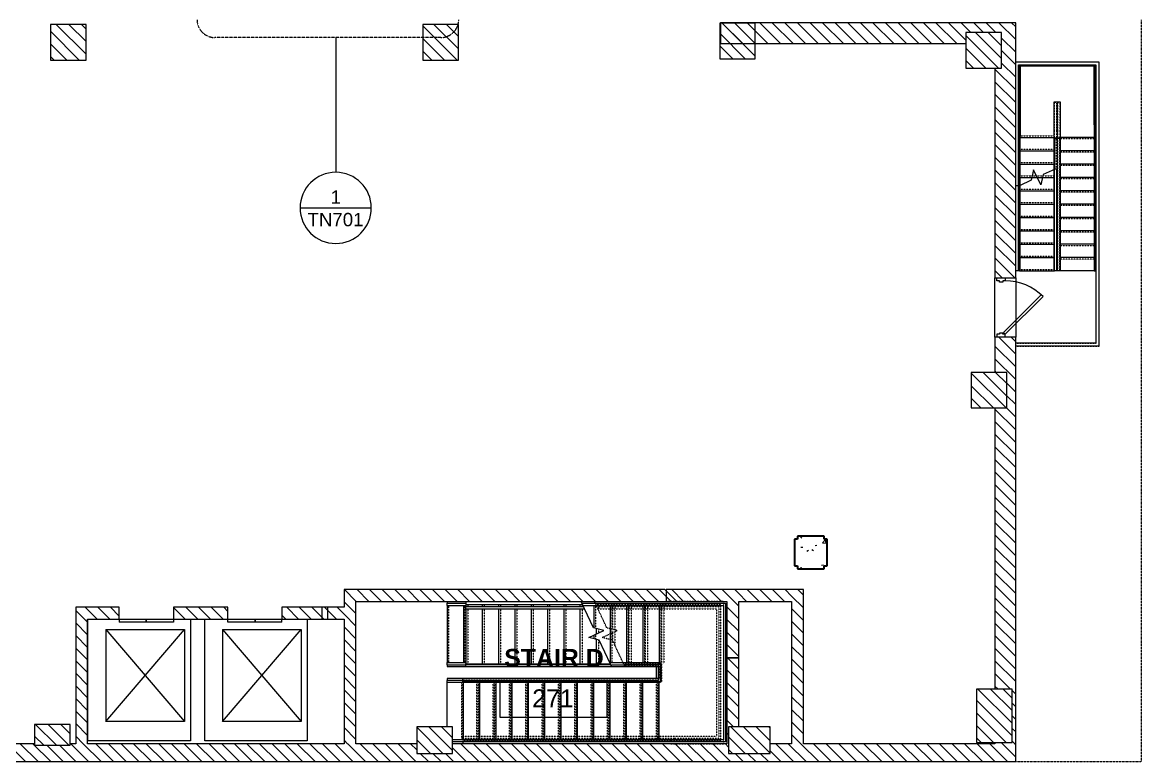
# Model space of a CAD drawing. Header units: inches. Extents: x -897 to 1409, y -1054 to 924.
# Drawn here: x -365 to 389, y -1054 to -556 of the extents above; entities that cross this region are included whole.
import ezdxf

# ---------------------------------------------------------------- set-up
doc = ezdxf.new("R2010")
doc.units = ezdxf.units.IN
doc.header["$MEASUREMENT"] = 0
for name, pattern in [('Dash Dot 3_16_', [0.3125, 0.1875, -0.0625, 0, -0.0625]), ('Double Dash 3_8_', [1, 0.375, -0.125, 0.125, -0.125, 0.125, -0.125]), ('Double Dash 3_8__2_', [1, 0.375, -0.125, 0.125, -0.125, 0.125, -0.125]), ('Overhead 1_16_', [0.101562, 0.0625, -0.039062])]:
    doc.linetypes.add(name, pattern=pattern)
for name, color, linetype, lineweight in [('A-ANNO-SYMB', 150, 'Continuous', 9), ('A-AREA-IDEN', 2, 'Continuous', 9), ('A-DOOR', 31, 'Continuous', 13), ('A-DOOR-FRAM', 31, 'Continuous', 20), ('A-FLOR', 192, 'Continuous', 13), ('A-FLOR-HRAL', 11, 'Continuous', 13), ('A-FLOR-HRAL-MBND', 5, 'Continuous', 13), ('A-GENM', 13, 'Continuous', 9), ('A-WALL', 113, 'Continuous', 13), ('A-WALL-PATT', 111, 'Continuous', 13), ('C-PROP-LINE', 91, 'Double Dash 3_8_', 20), ('Q-SPCQ', 91, 'Continuous', 13), ('S-COLS', 52, 'Continuous', 13), ('S-STRS', 31, 'Continuous', 13), ('S-STRS-MBND', 31, 'Continuous', 13)]:
    doc.layers.add(name, color=color, linetype=linetype, lineweight=lineweight)
doc.styles.add('Arial_2', font='arial.ttf', dxfattribs={"height": 9})
doc.styles.add('Arial_4', font='arial.ttf', dxfattribs={"height": 12})
doc.styles.add('Arial_B', font='arialbd.ttf', dxfattribs={"height": 12})
pattern_1 = [(135, (0, 0), (-4.24264, -4.24264), [])]

# ---------------------------------------------------------------- blocks, each defined once
blk = doc.blocks.new('Floor Plan - Callout Head-55151-7TH FLOOR TELECOM PLAN')
at = {"layer": 'A-ANNO-SYMB'}
blk.add_line((-0.25, 0), (0.25, 0), dxfattribs=at)
for start, end in [(360, 180), (180, 360)]:
    blk.add_arc((0, 0), 0.25, start, end, dxfattribs=at)
blk = doc.blocks.new('Room Tag - Room Tag-84095-7TH FLOOR TELECOM PLAN')
at = {"layer": 'A-AREA-IDEN'}
for p, q in [((-0.375, -0.0625), (-0.375, -0.3125)), ((-0.375, -0.0625), (0.375, -0.0625)), ((0.375, -0.0625), (0.375, -0.3125)), ((-0.375, -0.3125), (0.375, -0.3125))]:
    blk.add_line(p, q, dxfattribs=at)
blk = doc.blocks.new('Concrete-Square-Column - 14 x 24-3368441-7TH FLOOR TELECOM PLAN')
at = {"layer": 'S-COLS', "lineweight": 9}
h = blk.add_hatch(dxfattribs=at)
h.set_pattern_fill('FP_3', color=53, style=0, pattern_type=2)
h.set_pattern_definition([(45, (1036.119, -344.82), (-4.24264, 4.24264), [])])
h.paths.add_polyline_path([(-7, -12), (7, -12), (7, 12), (-7, 12)], flags=0)
at = {"layer": 'S-COLS', "color": 133, "lineweight": 20}
for p, q in [((7, 12), (-7, 12)), ((-7, 12), (-7, -12)), ((7, -12), (7, 12)), ((-7, -12), (7, -12))]:
    blk.add_line(p, q, dxfattribs=at)
blk = doc.blocks.new('Concrete-Square-Column - 18 x 24-3368431-7TH FLOOR TELECOM PLAN')
at = {"layer": 'S-COLS', "lineweight": 9}
h = blk.add_hatch(dxfattribs=at)
h.set_pattern_fill('FP_4', color=53, style=0, pattern_type=2)
h.set_pattern_definition([(45, (1039.619, -87.227), (-4.24264, 4.24264), [])])
h.paths.add_polyline_path([(-9, -12), (9, -12), (9, 12), (-9, 12), (-9, -6.01)], flags=0)
at = {"layer": 'S-COLS', "color": 133, "lineweight": 20}
for p, q in [((9, 12), (-9, 12)), ((-9, 12), (-9, -12)), ((9, -12), (9, 12)), ((-9, -12), (9, -12))]:
    blk.add_line(p, q, dxfattribs=at)
blk = doc.blocks.new('Concrete-Square-Column - 18 x 28-3368442-7TH FLOOR TELECOM PLAN')
at = {"layer": 'S-COLS', "lineweight": 9}
h = blk.add_hatch(dxfattribs=at)
h.set_pattern_fill('FP_5', color=53, style=0, pattern_type=2)
h.set_pattern_definition([(45, (1039.619, 124.898), (-4.24264, 4.24264), [])])
h.paths.add_polyline_path([(-9, -11.98), (-9, -14), (9, -14), (9, 14), (-9, 14), (-9, 7.85)], flags=0)
at = {"layer": 'S-COLS', "color": 133, "lineweight": 20}
for p, q in [((9, 14), (-9, 14)), ((-9, 14), (-9, -14)), ((9, -14), (9, 14)), ((-9, -14), (9, -14))]:
    blk.add_line(p, q, dxfattribs=at)
blk = doc.blocks.new('Concrete-Square-Column - 24 x 24-3368445-7TH FLOOR TELECOM PLAN')
at = {"layer": 'S-COLS', "lineweight": 9}
h = blk.add_hatch(dxfattribs=at)
h.set_pattern_fill('FP_7', color=53, style=0, pattern_type=2)
h.set_pattern_definition([(45, (574.619, 282.898), (-4.24264, 4.24264), [])])
h.paths.add_polyline_path([(-12, -12), (12, -12), (12, 12), (-12, 12)], flags=0)
at = {"layer": 'S-COLS', "color": 133, "lineweight": 20}
for p, q in [((12, 12), (-12, 12)), ((-12, 12), (-12, -12)), ((12, -12), (12, 12)), ((-12, -12), (12, -12))]:
    blk.add_line(p, q, dxfattribs=at)
blk = doc.blocks.new('Concrete-Square-Column - 36 x 24-3368446-7TH FLOOR TELECOM PLAN')
at = {"layer": 'S-COLS', "lineweight": 9}
h = blk.add_hatch(dxfattribs=at)
h.set_pattern_fill('FP_8', color=53, style=0, pattern_type=2)
h.set_pattern_definition([(45, (1023.244, 290.023), (-4.24264, 4.24264), [])])
h.paths.add_polyline_path([(-18, -12), (18, -12), (18, 12), (-18, 12)], flags=0)
at = {"layer": 'S-COLS', "color": 133, "lineweight": 20}
for p, q in [((18, 12), (-18, 12)), ((-18, 12), (-18, -12)), ((18, -12), (18, 12)), ((-18, -12), (18, -12))]:
    blk.add_line(p, q, dxfattribs=at)
blk = doc.blocks.new('Elevator Door-Center - 36_ x 84_-830902-7TH FLOOR TELECOM PLAN')
at = {"layer": 'Q-SPCQ', "lineweight": 9}
for p, q in [((-22.15, -4), (-4.03, -4)), ((-22.15, -4), (-22.15, -6)), ((-4.03, -6), (-22.15, -6)), ((-4.03, -6), (-4.03, -4)), ((-3.78, -4), (14.35, -4)), ((-3.78, -6), (-3.78, -4)), ((14.35, -6), (-3.78, -6)), ((14.35, -4), (14.35, -6))]:
    blk.add_line(p, q, dxfattribs=at)
blk = doc.blocks.new('Elevator Door-Center - 36_ x 84_-830941-7TH FLOOR TELECOM PLAN')
at = {"layer": 'Q-SPCQ', "lineweight": 9}
for p, q in [((-22.15, 6), (-4.03, 6)), ((-22.15, 6), (-22.15, 4)), ((-4.03, 4), (-22.15, 4)), ((-4.03, 4), (-4.03, 6)), ((-3.78, 6), (14.35, 6)), ((-3.78, 4), (-3.78, 6)), ((14.35, 4), (-3.78, 4)), ((14.35, 6), (14.35, 4))]:
    blk.add_line(p, q, dxfattribs=at)
blk = doc.blocks.new('Concrete-Square-Column - 24 x 24-3368432-7TH FLOOR TELECOM PLAN')
at = {"layer": 'S-COLS', "lineweight": 9}
h = blk.add_hatch(dxfattribs=at)
h.set_pattern_fill('FP_9', color=53, style=0, pattern_type=2)
h.set_pattern_definition([(45, (803.744, 286.398), (-4.24264, 4.24264), [])])
h.paths.add_polyline_path([(-12, -12), (12, -12), (12, 12), (-12, 12)], flags=0)
at = {"layer": 'S-COLS', "color": 133, "lineweight": 20}
for p, q in [((12, 12), (-12, 12)), ((-12, 12), (-12, -12)), ((12, -12), (12, 12)), ((-12, -12), (12, -12))]:
    blk.add_line(p, q, dxfattribs=at)
blk = doc.blocks.new('Single-HM Frame - Exterior Egress - 36_-1543818-7TH FLOOR TELECOM PLAN')
at = {"layer": 'A-DOOR', "color": 53, "lineweight": 9}
for p, q in [((-16.76, 1.24), (-18, 0)), ((-18, 0), (7.46, -25.45)), ((8.7, -24.21), (-16.76, 1.24)), ((7.46, -25.45), (8.7, -24.21))]:
    blk.add_line(p, q, dxfattribs=at)
blk.add_arc((-18, 0), 36, 315.01, 0, dxfattribs=at)
at = {"layer": 'A-DOOR-FRAM', "color": 133}
for p, q in [((-18, 5.75), (-20, 5.75)), ((-20, 0), (-18, 0)), ((-18, 4), (-18, 5.75)), ((-17.25, 4), (-18, 4)), ((-18, 1.75), (-17.25, 1.75)), ((-18, 0), (-18, 1.75)), ((-17.25, 1.75), (-17.25, 4)), ((17.25, 4), (18, 4)), ((17.25, 1.75), (17.25, 4)), ((18, 1.75), (17.25, 1.75)), ((18, 5.75), (20, 5.75)), ((18, 4), (18, 5.75)), ((18, 0), (18, 1.75)), ((20, 0), (18, 0))]:
    blk.add_line(p, q, dxfattribs=at)
blk = doc.blocks.new('Railing - Railing-1290112-7TH FLOOR TELECOM PLAN')
at = {"layer": 'A-FLOR-HRAL', "color": 53, "lineweight": 9}
for p, q in [((330.9, -654.77), (330.65, -654.89)), ((330.9, -654.77), (330.65, -654.89)), ((330.9, -654.77), (330.65, -654.89)), ((330.65, -723.37), (330.65, -654.89)), ((332.15, -654.77), (330.9, -654.77)), ((332.15, -654.77), (330.9, -654.77)), ((332.15, -654.77), (330.9, -654.77)), ((332.15, -723.37), (332.15, -654.77)), ((332.15, -723.37), (330.65, -723.37))]:
    blk.add_line(p, q, dxfattribs=at)
at = {"layer": 'A-FLOR-HRAL-MBND', "color": 53, "linetype": 'Overhead 1_16_', "lineweight": 9}
for p, q in [((330.65, -609.62), (334.15, -609.62)), ((330.65, -628.87), (330.65, -609.62)), ((330.65, -609.62), (334.15, -609.62)), ((330.65, -628.87), (330.65, -609.62)), ((332.15, -628.87), (332.15, -610.37)), ((332.15, -628.87), (332.15, -610.37)), ((332.65, -610.37), (332.65, -628.87)), ((332.65, -610.37), (332.65, -628.87)), ((334.15, -609.62), (334.15, -628.87)), ((334.15, -609.62), (334.15, -628.87)), ((330.65, -633.37), (330.65, -628.87)), ((330.65, -633.37), (330.65, -628.87)), ((330.65, -654.89), (330.65, -633.37)), ((330.65, -654.89), (330.65, -633.37)), ((332.15, -633.37), (332.15, -628.87)), ((332.15, -633.37), (332.15, -628.87)), ((332.15, -654.77), (332.15, -633.37)), ((332.15, -654.77), (332.15, -633.37)), ((332.65, -628.87), (332.65, -633.37)), ((332.65, -628.87), (332.65, -633.37)), ((332.65, -633.37), (332.65, -723.37)), ((332.65, -633.37), (332.65, -723.37)), ((334.15, -628.87), (334.15, -633.37)), ((334.15, -628.87), (334.15, -633.37)), ((334.15, -633.37), (334.15, -723.37)), ((334.15, -633.37), (334.15, -723.37)), ((334.15, -723.37), (332.65, -723.37)), ((334.15, -723.37), (332.65, -723.37))]:
    blk.add_line(p, q, dxfattribs=at)
blk = doc.blocks.new('Railing - Railing-1290116-7TH FLOOR TELECOM PLAN')
at = {"layer": 'A-FLOR-HRAL', "color": 53, "lineweight": 9}
for p, q in [((306.4, -665.96), (304.4, -665.96)), ((306.4, -665.96), (304.4, -665.96)), ((304.4, -723.37), (304.4, -665.96)), ((306.4, -723.37), (306.4, -665.96)), ((306.4, -723.37), (304.4, -723.37))]:
    blk.add_line(p, q, dxfattribs=at)
at = {"layer": 'A-FLOR-HRAL-MBND', "color": 53, "linetype": 'Overhead 1_16_', "lineweight": 9}
for p, q in [((304.4, -582.37), (360.4, -582.37)), ((304.4, -633.37), (304.4, -582.37)), ((304.4, -582.37), (360.4, -582.37)), ((304.4, -633.37), (304.4, -582.37)), ((306.4, -584.37), (358.4, -584.37)), ((306.4, -633.37), (306.4, -584.37)), ((306.4, -584.37), (358.4, -584.37)), ((306.4, -633.37), (306.4, -584.37)), ((358.4, -584.37), (358.4, -624.37)), ((358.4, -584.37), (358.4, -624.37)), ((360.4, -582.37), (360.4, -624.37)), ((360.4, -582.37), (360.4, -624.37)), ((358.4, -624.37), (358.4, -633.37)), ((358.4, -624.37), (358.4, -633.37)), ((360.4, -624.37), (360.4, -633.37)), ((360.4, -624.37), (360.4, -633.37)), ((304.4, -665.96), (304.4, -633.37)), ((304.4, -665.96), (304.4, -633.37)), ((306.4, -665.96), (306.4, -633.37)), ((306.4, -665.96), (306.4, -633.37)), ((358.4, -633.37), (358.4, -723.37)), ((358.4, -633.37), (358.4, -723.37)), ((360.4, -633.37), (360.4, -723.37)), ((360.4, -633.37), (360.4, -723.37)), ((358.4, -723.37), (358.4, -772.37)), ((358.4, -723.37), (358.4, -772.37)), ((360.4, -723.37), (360.4, -774.37)), ((360.4, -723.37), (360.4, -774.37)), ((304.4, -774.37), (304.4, -772.37)), ((358.4, -772.37), (304.4, -772.37)), ((304.4, -774.37), (304.4, -772.37)), ((358.4, -772.37), (304.4, -772.37)), ((360.4, -774.37), (304.4, -774.37)), ((360.4, -774.37), (304.4, -774.37))]:
    blk.add_line(p, q, dxfattribs=at)
blk = doc.blocks.new('Railing - Railing-1291461-7TH FLOOR TELECOM PLAN')
at = {"layer": 'A-FLOR-HRAL', "color": 53, "lineweight": 9}
for p, q in [((330.4, -609.37), (334.4, -609.37)), ((330.4, -609.37), (334.4, -609.37)), ((330.4, -628.87), (330.4, -609.37)), ((332.4, -610.37), (332.4, -628.87)), ((332.4, -628.87), (332.4, -610.37)), ((334.4, -609.37), (334.4, -628.87)), ((330.4, -633.37), (330.4, -628.87)), ((330.4, -655.01), (330.4, -633.37)), ((332.4, -628.87), (332.4, -633.37)), ((332.4, -633.37), (332.4, -723.37)), ((334.4, -628.87), (334.4, -633.37)), ((334.4, -633.37), (334.4, -723.37)), ((334.4, -723.37), (332.4, -723.37))]:
    blk.add_line(p, q, dxfattribs=at)
blk = doc.blocks.new('Railing - Railing-1291465-7TH FLOOR TELECOM PLAN')
at = {"layer": 'A-FLOR-HRAL', "color": 53, "lineweight": 9}
for p, q in [((304.4, -582.37), (360.4, -582.37)), ((306.4, -584.37), (358.4, -584.37)), ((306.4, -633.37), (306.4, -584.37)), ((358.4, -584.37), (358.4, -624.37)), ((360.4, -582.37), (360.4, -624.37)), ((358.4, -624.37), (358.4, -633.37)), ((360.4, -624.37), (360.4, -633.37)), ((306.4, -665.96), (306.4, -633.37)), ((358.4, -633.37), (358.4, -723.37)), ((360.4, -633.37), (360.4, -723.37)), ((358.4, -723.37), (358.4, -772.12)), ((360.4, -723.37), (360.4, -774.12)), ((304.4, -774.12), (304.4, -772.12)), ((358.4, -772.12), (304.4, -772.12)), ((360.4, -774.12), (304.4, -774.12))]:
    blk.add_line(p, q, dxfattribs=at)
blk = doc.blocks.new('Railing - Railing-2258307-7TH FLOOR TELECOM PLAN')
at = {"layer": 'A-FLOR-HRAL', "color": 53, "lineweight": 9}
for p, q in [((-66.23, -988.12), (31.1, -988.12)), ((-66.23, -988.37), (-66.23, -988.12)), ((31.22, -988.37), (31.1, -988.12)), ((-66.23, -988.37), (31.22, -988.37)), ((-66.23, -989.87), (-66.23, -988.37)), ((-66.23, -990.12), (-66.23, -989.87)), ((-66.23, -989.87), (31.92, -989.87)), ((-66.23, -990.12), (32.03, -990.12)), ((31.92, -989.87), (31.22, -988.37)), ((31.92, -989.87), (31.22, -988.37)), ((32.03, -990.12), (31.92, -989.87))]:
    blk.add_line(p, q, dxfattribs=at)
at = {"layer": 'A-FLOR-HRAL-MBND', "color": 53, "linetype": 'Overhead 1_16_', "lineweight": 9}
for p, q in [((40.1, -988.12), (65.77, -988.12)), ((65.77, -988.12), (65.77, -1000.12)), ((40.22, -988.37), (65.52, -988.37)), ((40.92, -989.87), (64.02, -989.87)), ((41.03, -990.12), (63.77, -990.12)), ((63.77, -990.12), (63.77, -998.12)), ((64.02, -989.87), (64.02, -998.37)), ((65.52, -988.37), (65.52, -999.87)), ((-68.23, -1000.12), (-68.23, -998.12)), ((63.77, -998.12), (-68.23, -998.12)), ((-68.23, -999.87), (-68.23, -998.37)), ((64.02, -998.37), (-68.23, -998.37)), ((63.77, -999.87), (-68.23, -999.87)), ((63.77, -1000.12), (-68.23, -1000.12)), ((64.77, -999.87), (63.77, -999.87)), ((64.77, -1000.12), (63.77, -1000.12))]:
    blk.add_line(p, q, dxfattribs=at)
blk = doc.blocks.new('Railing - Railing-2258311-7TH FLOOR TELECOM PLAN')
at = {"layer": 'A-FLOR-HRAL', "color": 53, "lineweight": 9}
for p, q in [((-66.23, -949.62), (13.15, -949.62)), ((-66.23, -951.12), (-66.23, -949.62)), ((13.85, -951.12), (13.15, -949.62)), ((-66.23, -951.12), (13.85, -951.12))]:
    blk.add_line(p, q, dxfattribs=at)
at = {"layer": 'A-FLOR-HRAL-MBND', "color": 53, "linetype": 'Overhead 1_16_', "lineweight": 9}
for p, q in [((22.15, -949.62), (65.77, -949.62)), ((65.77, -949.62), (104.27, -949.62)), ((104.27, -949.62), (104.27, -1038.62)), ((22.85, -951.12), (65.77, -951.12)), ((65.77, -951.12), (102.77, -951.12)), ((102.77, -951.12), (102.77, -1037.12)), ((-68.23, -1038.62), (-68.23, -1037.12)), ((63.77, -1037.12), (-68.23, -1037.12)), ((63.77, -1038.62), (-68.23, -1038.62)), ((74.77, -1037.12), (63.77, -1037.12)), ((74.77, -1038.62), (63.77, -1038.62)), ((102.77, -1037.12), (74.77, -1037.12)), ((104.27, -1038.62), (74.77, -1038.62))]:
    blk.add_line(p, q, dxfattribs=at)
blk = doc.blocks.new('Railing - Railing-2259275-7TH FLOOR TELECOM PLAN')
at = {"layer": 'A-FLOR-HRAL', "color": 53, "lineweight": 9}
for p, q in [((-78.84, -987.37), (-66.23, -987.37)), ((-78.84, -988.87), (-78.84, -987.37)), ((30.75, -987.37), (64.91, -987.37)), ((64.91, -987.37), (64.91, -1000.87)), ((-78.84, -988.87), (-66.23, -988.87)), ((31.45, -988.87), (63.41, -988.87)), ((63.41, -988.87), (63.41, -999.37)), ((-78.84, -1000.87), (-78.84, -999.37)), ((63.41, -999.37), (-78.84, -999.37)), ((64.91, -1000.87), (-78.84, -1000.87))]:
    blk.add_line(p, q, dxfattribs=at)
blk = doc.blocks.new('Railing - Railing-2259279-7TH FLOOR TELECOM PLAN')
at = {"layer": 'A-FLOR-HRAL', "color": 53, "lineweight": 9}
for p, q in [((-78.84, -947.37), (-66.23, -947.37)), ((-78.84, -948.87), (-78.84, -947.37)), ((-78.84, -948.87), (-66.23, -948.87)), ((12.1, -947.37), (64.16, -947.37)), ((12.8, -948.87), (64.16, -948.87)), ((64.16, -947.37), (108.91, -947.37)), ((64.16, -948.87), (107.41, -948.87)), ((107.41, -948.87), (107.41, -1039.37)), ((108.91, -947.37), (108.91, -1040.87)), ((64.16, -1039.37), (-75.23, -1039.37)), ((64.16, -1040.87), (-75.23, -1040.87)), ((75.16, -1039.37), (64.16, -1039.37)), ((75.16, -1040.87), (64.16, -1040.87)), ((107.41, -1039.37), (75.16, -1039.37)), ((108.91, -1040.87), (75.16, -1040.87))]:
    blk.add_line(p, q, dxfattribs=at)
blk = doc.blocks.new('Generic Model 2d Elevator - Generic Model 2d Elevator-1820403-7TH FLOOR TELECOM PLAN')
at = {"layer": 'A-GENM', "color": 53}
for p, q in [((-38.5, -44), (-38.5, 37.92)), ((-22.94, 38), (13.56, 38)), ((30.5, 37.92), (30.5, -44)), ((-26.5, 31), (26.5, -31)), ((-26.5, -31), (26.5, 31)), ((-26.5, 31), (-26.5, -31)), ((-26.5, 31), (26.5, 31)), ((26.5, 31), (26.5, -31)), ((26.5, -31), (-26.5, -31)), ((30.5, -44), (-38.5, -44))]:
    blk.add_line(p, q, dxfattribs=at)
blk = doc.blocks.new('Generic Model 2d Elevator - Generic Model 2d Elevator-V1-7TH FLOOR TELECOM PLAN')
at = {"layer": 'A-GENM', "color": 53}
for p, q in [((-38.5, -44), (-38.5, 37.96)), ((-17.38, 38), (19.12, 38)), ((30.5, 37.96), (30.5, -44)), ((-26.5, 31), (26.5, -31)), ((-26.5, -31), (26.5, 31)), ((-26.5, 31), (-26.5, -31)), ((-26.5, 31), (26.5, 31)), ((26.5, 31), (26.5, -31)), ((26.5, -31), (-26.5, -31)), ((30.5, -44), (-38.5, -44))]:
    blk.add_line(p, q, dxfattribs=at)
blk = doc.blocks.new('Column - 6th - 22 x 22-3237574-7TH FLOOR TELECOM PLAN')
at = {"layer": 'S-COLS', "lineweight": 9}
h = blk.add_hatch(dxfattribs=at)
h.set_pattern_fill('FP_18', color=256, style=0, pattern_type=2)
h.set_pattern_definition([(50, (-161.398, 913.12), (27.5427, -2.4099), [2.88, -31.68]), (355, (-161.398, 913.12), (-5.32784, 28.8843), [2.304, -25.344]), (100.451, (-159.103, 912.918), (22.2153, 26.4739), [2.448, -26.924]), (46.184, (-161.398, 920.8), (40.9819, -6.3564), [4.32, -47.52]), (96.636, (-157.983, 920.27), (35.8907, 37.4062), [3.671, -40.386]), (351.184, (-161.4, 920.8), (35.891, 37.4062), [3.456, -38.016]), (21, (-157.558, 918.88), (22.92104, -15.46073), [2.88, -31.68]), (326, (-157.558, 918.88), (9.3435, 27.8457), [2.304, -25.344]), (71.451, (-155.648, 917.59), (32.2648, 12.3844), [2.448, -26.924]), (37.5, (-161.398, 913.119), (0.46686, 12.78271), [1.267, -23.77, 1.267, -24.461, -25.44]), (37.5, (-161.398, 913.119), (0.46686, 12.78271), [-50.765, 1.267, -24.173]), (7.5, (-161.398, 913.119), (10.10159, 15.1451), [1.267, -13.402, 1.267, -23.194, -9.696]), (7.5, (-161.398, 913.119), (10.10159, 15.1451), [-39.13, 1.267, -8.429]), (327.5, (-169.961, 913.119), (20.49916, -0.86578), [1.267, -8.333, 1.267, -28.685, -39.744]), (327.5, (-169.961, 913.119), (20.49916, -0.86578), [-39.552, 1.267, -38.477]), (317.5, (-173.801, 913.119), (22.39478, 3.8443), [1.267, -11.213, 1.267, -18.624, -28.224]), (317.5, (-173.801, 913.119), (22.39478, 3.8443), [-32.371, 1.267, -26.957])])
h.paths.add_polyline_path([(14, -11), (14, -9), (16, -9), (16, 9), (14, 9), (14, 11), (-4, 11), (-4, 9), (-6, 9), (-6, -9), (-4, -9), (-4, -11)], flags=0)
at = {"layer": 'S-COLS', "color": 43, "lineweight": 30}
for p, q in [((-4, 9), (-6, 9)), ((-6, 9), (-6, -9)), ((14, 11), (-4, 11)), ((-4, 11), (-4, 9)), ((14, 9), (14, 11)), ((16, 9), (14, 9)), ((16, -9), (16, 9)), ((-6, -9), (-4, -9)), ((-4, -9), (-4, -11)), ((-4, -11), (14, -11)), ((14, -11), (14, -9)), ((14, -9), (16, -9))]:
    blk.add_line(p, q, dxfattribs=at)
blk = doc.blocks.new('Family - ___-851313-7TH FLOOR TELECOM PLAN')
at = {"layer": 'C-PROP-LINE', "color": 133, "linetype": 'Double Dash 3_8__2_'}
for p, q in [((389.27, -1054.12), (389.27, -554.08)), ((-889.89, -1054.12), (389.27, -1054.12))]:
    blk.add_line(p, q, dxfattribs=at)

msp = doc.modelspace()

# ---------------------------------------------------------------- hatches: boundary and pattern name
at = {"layer": 'A-WALL-PATT', "lineweight": 9}
h = msp.add_hatch(dxfattribs=at)
h.set_pattern_fill('FP_1', color=53, style=0, pattern_type=2)
h.set_pattern_definition(pattern_1)
h.paths.add_polyline_path([(270.9, -570.12), (270.9, -562.62), (290.4, -562.62), (290.4, -556.12), (105.38, -556.12), (105.38, -570.12), (255.84, -570.12)], flags=0)
h = msp.add_hatch(dxfattribs=at)
h.set_pattern_fill('FP_1', color=53, style=0, pattern_type=2)
h.set_pattern_definition(pattern_1)
h.paths.add_polyline_path([(302.02, -1042.12), (304.4, -1042.12), (304.4, -768.12), (290.4, -768.12), (290.4, -791.74), (298.4, -791.74), (298.4, -815.74), (290.4, -815.74), (290.4, -1005.24), (302.02, -1005.24), (302.02, -1041.24), (290.4, -1041.24), (290.4, -1042.12)], flags=0)
h.paths.add_polyline_path([(304.4, -728.12), (304.4, -556.12), (290.4, -556.12), (290.4, -562.62), (294.9, -562.62), (294.9, -586.62), (290.4, -586.62), (290.4, -728.12)], flags=0)
h = msp.add_hatch(dxfattribs=at)
h.set_pattern_fill('FP_1', color=53, style=0, pattern_type=2)
h.set_pattern_definition(pattern_1)
h.paths.add_polyline_path([(-140.7, -1042.12), (-140.23, -1042.12), (-140.23, -938.12), (-148.23, -938.12), (-148.23, -1042.12)], flags=0)
h = msp.add_hatch(dxfattribs=at)
h.set_pattern_fill('FP_1', color=53, style=0, pattern_type=2)
h.set_pattern_definition(pattern_1)
h.paths.add_polyline_path([(-81.22, -946.12), (-62.35, -946.12), (-62.35, -938.12), (-140.23, -938.12), (-140.23, -946.12), (-101.04, -946.12)], flags=0)
h = msp.add_hatch(dxfattribs=at)
h.set_pattern_fill('FP_1', color=53, style=0, pattern_type=2)
h.set_pattern_definition(pattern_1)
h.paths.add_polyline_path([(57.57, -946.12), (76, -946.12), (68, -938.12), (-62.35, -938.12), (-62.35, -946.12), (47.66, -946.12)], flags=0)
h = msp.add_hatch(dxfattribs=at)
h.set_pattern_fill('FP_1', color=53, style=0, pattern_type=2)
h.set_pattern_definition(pattern_1)
h.paths.add_polyline_path([(97.22, -946.12), (117.77, -946.12), (117.77, -938.12), (68.77, -938.12), (68.77, -946.12), (87.31, -946.12)], flags=0)
h = msp.add_hatch(dxfattribs=at)
h.set_pattern_fill('FP_1', color=53, style=0, pattern_type=2)
h.set_pattern_definition(pattern_1)
h.paths.add_polyline_path([(117.77, -946.12), (153.4, -946.12), (153.4, -938.12), (117.77, -938.12)], flags=0)
h = msp.add_hatch(dxfattribs=at)
h.set_pattern_fill('FP_1', color=53, style=0, pattern_type=2)
h.set_pattern_definition(pattern_1)
h.paths.add_polyline_path([(153.4, -976.12), (161.4, -976.12), (161.4, -938.12), (153.4, -938.12), (153.4, -948.51)], flags=0)
h = msp.add_hatch(dxfattribs=at)
h.set_pattern_fill('FP_1', color=53, style=0, pattern_type=2)
h.set_pattern_definition(pattern_1)
h.paths.add_polyline_path([(-159.23, -958.12), (-159.23, -950.12), (-190.1, -950.12), (-190.1, -958.12), (-163.23, -958.12)], flags=0)
h.paths.add_polyline_path([(-226.6, -958.12), (-226.6, -950.12), (-263.23, -950.12), (-263.23, -958.12)], flags=0)
h.paths.add_polyline_path([(-321.1, -958.12), (-299.73, -958.12), (-299.73, -950.12), (-329.1, -950.12), (-329.1, -958.12)], flags=0)
h = msp.add_hatch(dxfattribs=at)
h.set_pattern_fill('FP_1', color=53, style=0, pattern_type=2)
h.set_pattern_definition(pattern_1)
h.paths.add_polyline_path([(-148.23, -958.12), (-148.23, -950.12), (-163.23, -950.12), (-163.23, -958.12), (-159.23, -958.12)], flags=0)
h = msp.add_hatch(dxfattribs=at)
h.set_pattern_fill('FP_1', color=53, style=0, pattern_type=2)
h.set_pattern_definition(pattern_1)
h.paths.add_polyline_path([(117.77, -984.14), (117.77, -946.12), (109.77, -946.12), (109.77, -984.14), (117.05, -984.14)], flags=0)
h = msp.add_hatch(dxfattribs=at)
h.set_pattern_fill('FP_1', color=53, style=0, pattern_type=2)
h.set_pattern_definition(pattern_1)
h.paths.add_polyline_path([(-321.1, -1042.12), (-321.1, -958.12), (-329.1, -958.12), (-329.1, -1042.12)], flags=0)
h = msp.add_hatch(dxfattribs=at)
h.set_pattern_fill('FP_1', color=53, style=0, pattern_type=2)
h.set_pattern_definition(pattern_1)
h.paths.add_polyline_path([(161.4, -1042.12), (161.4, -976.12), (153.4, -976.12), (153.4, -1042.12)], flags=0)
h = msp.add_hatch(dxfattribs=at)
h.set_pattern_fill('FP_1', color=53, style=0, pattern_type=2)
h.set_pattern_definition(pattern_1)
h.paths.add_polyline_path([(110.9, -1042.12), (110.9, -1030.62), (117.77, -1030.62), (117.77, -984.14), (109.77, -984.14), (109.77, -1042.12)], flags=0)
h = msp.add_hatch(dxfattribs=at)
h.set_pattern_fill('FP_1', color=53, style=0, pattern_type=2)
h.set_pattern_definition(pattern_1)
h.paths.add_polyline_path([(304.4, -1054.12), (304.4, -1042.12), (138.9, -1042.12), (138.9, -1048.62), (110.9, -1048.62), (110.9, -1042.12), (-75.23, -1042.12), (-75.23, -1048.62), (-99.23, -1048.62), (-99.23, -1042.12), (-332.82, -1042.13), (-332.82, -1043.12), (-356.82, -1043.12), (-356.82, -1042.12), (-575.1, -1042.12), (-575.1, -1043.12), (-581.48, -1043.12), (-581.48, -1051.12), (-599.48, -1051.12), (-599.48, -1042.12), (-789.98, -1042.12), (-789.98, -1048.62), (-817.98, -1048.62), (-817.98, -1042.12), (-892.39, -1042.12), (-892.39, -1054.12), (255.84, -1054.12)], flags=0)
at = {"layer": 'S-COLS', "lineweight": 9}
h = msp.add_hatch(dxfattribs=at)
h.set_pattern_fill('FP_1', color=53, style=0, pattern_type=2)
h.set_pattern_definition(pattern_1)
h.paths.add_polyline_path([(-322.1, -581.24), (-322.1, -557.24), (-346.1, -557.24), (-346.1, -581.24)], flags=0)
h = msp.add_hatch(dxfattribs=at)
h.set_pattern_fill('FP_1', color=53, style=0, pattern_type=2)
h.set_pattern_definition(pattern_1)
h.paths.add_polyline_path([(-71.1, -581.24), (-71.1, -557.24), (-95.1, -557.24), (-95.1, -581.24)], flags=0)
h = msp.add_hatch(dxfattribs=at)
h.set_pattern_fill('FP_1', color=53, style=0, pattern_type=2)
h.set_pattern_definition(pattern_1)
h.paths.add_polyline_path([(128.9, -580.39), (128.9, -556.39), (104.9, -556.39), (104.9, -580.39)], flags=0)

# ---------------------------------------------------------------- linework, layer by layer
at = {"layer": 'A-ANNO-SYMB', "linetype": 'Dash Dot 3_16_'}
msp.add_line((-82.98, -566.08), (-235.3, -566.08), dxfattribs=at)
at = {"layer": 'A-ANNO-SYMB'}
msp.add_line((-153.88, -566.08), (-153.88, -656.91), dxfattribs=at)
at = {"layer": 'A-ANNO-SYMB', "linetype": 'Dash Dot 3_16_'}
for centre, start, end in [((-235.3, -554.08), 180, 270), ((-82.98, -554.08), 270, 0)]:
    msp.add_arc(centre, 12, start, end, dxfattribs=at)
at = {"layer": 'A-FLOR', "color": 53, "lineweight": 9}
for p, q in [((306.9, -723.37), (306.4, -723.37)), ((332.4, -723.37), (332.15, -723.37)), ((357.4, -723.37), (334.4, -723.37)), ((358.4, -723.37), (357.9, -723.37)), ((304.4, -728.12), (304.4, -768.12))]:
    msp.add_line(p, q, dxfattribs=at)
at = {"layer": 'A-WALL', "color": 133, "lineweight": 20}
for p, q in [((290.4, -556.12), (105.38, -556.12)), ((105.38, -556.12), (105.38, -570.12)), ((304.4, -556.12), (290.4, -556.12)), ((304.4, -665.96), (304.4, -556.12)), ((105.38, -570.12), (270.9, -570.12)), ((290.4, -586.62), (290.4, -728.12)), ((304.4, -728.12), (304.4, -723.37)), ((290.4, -728.12), (304.4, -728.12)), ((290.4, -768.12), (290.4, -791.74)), ((304.4, -768.12), (290.4, -768.12)), ((304.4, -772.12), (304.4, -768.12)), ((304.4, -1042.12), (304.4, -774.12)), ((290.4, -815.74), (290.4, -1005.24)), ((-148.23, -938.12), (-148.23, -950.12)), ((-140.23, -938.12), (-148.23, -938.12)), ((-62.35, -938.12), (-140.23, -938.12)), ((68, -938.12), (-62.35, -938.12)), ((76, -946.12), (68, -938.12)), ((117.77, -938.12), (68.77, -938.12)), ((68.77, -938.12), (68.77, -946.12)), ((153.4, -938.12), (117.77, -938.12)), ((161.4, -938.12), (153.4, -938.12)), ((161.4, -976.12), (161.4, -938.12)), ((-299.73, -950.12), (-329.1, -950.12)), ((-329.1, -950.12), (-329.1, -958.12)), ((-299.73, -958.12), (-299.73, -950.12)), ((-226.6, -950.12), (-263.23, -950.12)), ((-263.23, -950.12), (-263.23, -958.12)), ((-226.6, -958.12), (-226.6, -950.12)), ((-163.23, -950.12), (-190.1, -950.12)), ((-190.1, -950.12), (-190.1, -958.12)), ((-163.23, -950.12), (-163.23, -958.12)), ((-159.23, -958.12), (-159.23, -950.12)), ((-148.23, -950.12), (-159.23, -950.12)), ((-140.23, -1042.12), (-140.23, -946.12)), ((-140.23, -946.12), (-62.35, -946.12)), ((-62.35, -946.12), (76, -946.12)), ((68.77, -946.12), (109.77, -946.12)), ((109.77, -946.12), (109.77, -984.14)), ((117.77, -984.14), (117.77, -946.12)), ((117.77, -946.12), (153.4, -946.12)), ((153.4, -946.12), (153.4, -976.12)), ((-329.1, -958.12), (-329.1, -1042.12)), ((-321.1, -1042.12), (-321.1, -958.12)), ((-321.1, -958.12), (-299.73, -958.12)), ((-263.23, -958.12), (-226.6, -958.12)), ((-190.1, -958.12), (-163.23, -958.12)), ((-159.23, -958.12), (-148.23, -958.12)), ((-148.23, -958.12), (-148.23, -1042.12)), ((153.4, -976.12), (153.4, -1042.12)), ((161.4, -1042.12), (161.4, -976.12)), ((109.77, -984.14), (117.77, -984.14)), ((109.77, -984.14), (109.77, -1042.12)), ((117.77, -984.14), (109.77, -984.14)), ((117.77, -1030.62), (117.77, -984.14)), ((-356.82, -1042.12), (-575.1, -1042.12)), ((-329.1, -1042.12), (-332.82, -1042.12)), ((-148.23, -1042.12), (-321.1, -1042.12)), ((-99.23, -1042.12), (-140.23, -1042.12)), ((109.77, -1042.12), (-75.23, -1042.12)), ((153.4, -1042.12), (138.9, -1042.12)), ((290.4, -1042.12), (161.4, -1042.12)), ((290.4, -1041.24), (290.4, -1042.12)), ((304.4, -1054.12), (304.4, -1042.12)), ((-892.39, -1054.12), (304.4, -1054.12))]:
    msp.add_line(p, q, dxfattribs=at)
at = {"layer": 'A-WALL', "color": 53, "lineweight": 9}
for p, q in [((290.4, -768.12), (290.4, -728.12)), ((304.4, -728.12), (304.4, -768.12)), ((-159.23, -950.12), (-163.23, -950.12)), ((-163.23, -958.12), (-159.23, -958.12))]:
    msp.add_line(p, q, dxfattribs=at)
at = {"layer": 'A-WALL', "color": 253}
for p, q in [((-159.23, -950.12), (-163.23, -950.12)), ((-163.23, -958.12), (-159.23, -958.12))]:
    msp.add_line(p, q, dxfattribs=at)
at = {"layer": 'S-COLS', "color": 133, "lineweight": 20}
for p, q in [((-322.1, -557.24), (-346.1, -557.24)), ((-346.1, -557.24), (-346.1, -581.24)), ((-322.1, -581.24), (-322.1, -557.24)), ((-71.1, -557.24), (-95.1, -557.24)), ((-95.1, -557.24), (-95.1, -581.24)), ((-71.1, -581.24), (-71.1, -557.24)), ((128.9, -556.39), (104.9, -556.39)), ((104.9, -556.39), (104.9, -580.39)), ((128.9, -580.39), (128.9, -556.39)), ((104.9, -580.39), (128.9, -580.39)), ((-346.1, -581.24), (-322.1, -581.24)), ((-95.1, -581.24), (-71.1, -581.24))]:
    msp.add_line(p, q, dxfattribs=at)
at = {"layer": 'S-STRS', "color": 53, "lineweight": 9}
for p, q in [((306.9, -584.87), (306.9, -632.72)), ((357.9, -584.87), (306.9, -584.87)), ((307.4, -585.37), (307.4, -632.72)), ((357.4, -585.37), (307.4, -585.37)), ((357.4, -625.02), (357.4, -585.37)), ((357.9, -625.02), (357.9, -584.87)), ((357.4, -625.02), (357.4, -633.37)), ((357.9, -625.02), (357.9, -723.37)), ((306.9, -665.96), (306.9, -632.72)), ((307.4, -633.37), (307.4, -632.72)), ((307.4, -642.37), (307.4, -633.37)), ((307.4, -633.37), (330.4, -633.37)), ((357.4, -633.37), (334.4, -633.37)), ((357.4, -633.37), (357.4, -642.37)), ((307.4, -651.37), (307.4, -642.37)), ((307.4, -642.37), (330.4, -642.37)), ((357.4, -642.37), (334.4, -642.37)), ((357.4, -642.37), (357.4, -651.37)), ((307.4, -660.37), (307.4, -651.37)), ((307.4, -651.37), (330.4, -651.37)), ((330.4, -660.37), (330.4, -655.01)), ((330.9, -654.87), (330.9, -654.77)), ((357.4, -651.37), (334.4, -651.37)), ((357.4, -651.37), (357.4, -660.37)), ((307.4, -665.73), (307.4, -660.37)), ((307.4, -660.37), (315.28, -660.37)), ((315.28, -660.37), (318.9, -660.37)), ((318.9, -660.37), (322.51, -660.37)), ((322.51, -660.37), (330.4, -660.37)), ((330.4, -669.37), (330.4, -660.37)), ((357.4, -660.37), (334.4, -660.37)), ((357.4, -660.37), (357.4, -669.37)), ((306.9, -723.37), (306.9, -665.96)), ((307.4, -669.37), (307.4, -665.73)), ((307.4, -678.37), (307.4, -669.37)), ((307.4, -669.37), (330.4, -669.37)), ((330.4, -678.37), (330.4, -669.37)), ((357.4, -669.37), (334.4, -669.37)), ((357.4, -669.37), (357.4, -678.37)), ((307.4, -687.37), (307.4, -678.37)), ((307.4, -678.37), (330.4, -678.37)), ((330.4, -687.37), (330.4, -678.37)), ((357.4, -678.37), (334.4, -678.37)), ((357.4, -678.37), (357.4, -687.37)), ((307.4, -696.37), (307.4, -687.37)), ((307.4, -687.37), (330.4, -687.37)), ((330.4, -696.37), (330.4, -687.37)), ((357.4, -687.37), (334.4, -687.37)), ((357.4, -687.37), (357.4, -696.37)), ((307.4, -705.37), (307.4, -696.37)), ((307.4, -696.37), (330.4, -696.37)), ((330.4, -705.37), (330.4, -696.37)), ((357.4, -696.37), (334.4, -696.37)), ((357.4, -696.37), (357.4, -705.37)), ((307.4, -714.37), (307.4, -705.37)), ((307.4, -705.37), (330.4, -705.37)), ((330.4, -714.37), (330.4, -705.37)), ((357.4, -705.37), (334.4, -705.37)), ((357.4, -705.37), (357.4, -714.37)), ((307.4, -723.37), (307.4, -714.37)), ((307.4, -714.37), (330.4, -714.37)), ((330.4, -723.37), (330.4, -714.37)), ((357.4, -714.37), (334.4, -714.37)), ((357.4, -714.37), (357.4, -723.37)), ((306.9, -723.37), (307.4, -723.37)), ((307.4, -723.37), (330.4, -723.37)), ((330.4, -723.37), (330.65, -723.37)), ((357.4, -723.37), (334.4, -723.37)), ((357.4, -723.37), (357.9, -723.37)), ((-78.84, -946.12), (-78.84, -947.37)), ((-78.84, -948.87), (-78.84, -987.37)), ((-67.84, -948.87), (-67.84, -987.37)), ((-66.23, -946.12), (-66.23, -948.12)), ((-66.23, -948.12), (-55.23, -948.12)), ((-66.23, -948.12), (-66.23, -949.62)), ((-55.23, -948.12), (-44.23, -948.12)), ((-55.23, -948.12), (-55.23, -949.62)), ((-44.23, -948.12), (-33.23, -948.12)), ((-44.23, -948.12), (-44.23, -949.62)), ((-33.23, -948.12), (-22.23, -948.12)), ((-33.23, -948.12), (-33.23, -949.62)), ((-22.23, -948.12), (-11.23, -948.12)), ((-22.23, -948.12), (-22.23, -949.62)), ((-11.23, -948.12), (-0.23, -948.12)), ((-11.23, -948.12), (-11.23, -949.62)), ((-0.23, -948.12), (10.77, -948.12)), ((-0.23, -948.12), (-0.23, -949.62)), ((10.77, -948.12), (12.45, -948.12)), ((10.77, -948.12), (10.77, -949.62)), ((20.16, -948.87), (20.16, -964.11)), ((31.16, -948.87), (31.16, -987.37)), ((42.16, -948.87), (42.16, -987.37)), ((53.16, -948.87), (53.16, -987.37)), ((64.16, -948.87), (64.16, -987.37)), ((-66.23, -951.12), (-66.23, -988.12)), ((-55.23, -951.12), (-55.23, -988.12)), ((-44.23, -951.12), (-44.23, -988.12)), ((-33.23, -951.12), (-33.23, -988.12)), ((-22.23, -951.12), (-22.23, -988.12)), ((-11.23, -951.12), (-11.23, -988.12)), ((-0.23, -951.12), (-0.23, -988.12)), ((10.77, -951.12), (10.77, -988.12)), ((21.77, -964.5), (21.77, -968.12)), ((20.16, -968.87), (20.16, -971.34)), ((21.77, -971.74), (21.77, -988.12)), ((-66.23, -988.12), (-56.51, -988.12)), ((-55.23, -988.12), (-45.51, -988.12)), ((-44.23, -988.12), (-34.51, -988.12)), ((-33.23, -988.12), (-23.51, -988.12)), ((-22.23, -988.12), (-12.51, -988.12)), ((-11.23, -988.12), (-1.51, -988.12)), ((-0.23, -988.12), (9.49, -988.12)), ((10.77, -988.12), (20.49, -988.12)), ((21.77, -988.12), (29.81, -988.12)), ((-78.84, -988.87), (-78.84, -990.12)), ((-78.84, -990.12), (-66.23, -990.12)), ((32.03, -990.12), (62.16, -990.12)), ((62.16, -990.12), (62.16, -998.12)), ((-78.84, -998.12), (-78.84, -999.37)), ((62.16, -998.12), (-78.84, -998.12)), ((-78.84, -1030.62), (-78.84, -1000.87)), ((-67.84, -1039.37), (-67.84, -1000.87)), ((-56.84, -1039.37), (-56.84, -1000.87)), ((-45.84, -1039.37), (-45.84, -1000.87)), ((-34.84, -1039.37), (-34.84, -1000.87)), ((-23.84, -1039.37), (-23.84, -1000.87)), ((-12.84, -1039.37), (-12.84, -1000.87)), ((-1.84, -1039.37), (-1.84, -1000.87)), ((9.16, -1039.37), (9.16, -1000.87)), ((20.16, -1039.37), (20.16, -1000.87)), ((31.16, -1039.37), (31.16, -1000.87)), ((42.16, -1039.37), (42.16, -1000.87)), ((53.16, -1039.37), (53.16, -1000.87)), ((64.16, -1039.37), (64.16, -1000.87))]:
    msp.add_line(p, q, dxfattribs=at)
at = {"layer": 'S-STRS', "color": 53, "linetype": 'Overhead 1_16_', "lineweight": 9}
for p, q in [((307.4, -632.37), (330.4, -632.37)), ((357.4, -634.37), (334.4, -634.37)), ((307.4, -641.37), (330.4, -641.37)), ((357.4, -643.37), (334.4, -643.37)), ((307.4, -650.37), (330.4, -650.37)), ((357.4, -652.37), (334.4, -652.37)), ((307.4, -659.37), (315.52, -659.37)), ((315.52, -659.37), (318.43, -659.37)), ((318.43, -659.37), (322.76, -659.37)), ((322.76, -659.37), (330.4, -659.37)), ((357.4, -661.37), (334.4, -661.37)), ((307.4, -668.37), (330.4, -668.37)), ((357.4, -670.37), (334.4, -670.37)), ((307.4, -677.37), (330.4, -677.37)), ((307.4, -686.37), (330.4, -686.37)), ((357.4, -679.37), (334.4, -679.37)), ((357.4, -688.37), (334.4, -688.37)), ((307.4, -695.37), (330.4, -695.37)), ((357.4, -697.37), (334.4, -697.37)), ((307.4, -704.37), (330.4, -704.37)), ((357.4, -706.37), (334.4, -706.37)), ((307.4, -713.37), (330.4, -713.37)), ((357.4, -715.37), (334.4, -715.37)), ((307.4, -722.37), (330.4, -722.37)), ((-77.84, -948.87), (-77.84, -987.37)), ((-66.84, -948.87), (-66.84, -987.37)), ((-64.73, -948.12), (-64.73, -949.62)), ((-53.73, -948.12), (-53.73, -949.62)), ((-42.73, -948.12), (-42.73, -949.62)), ((-31.73, -948.12), (-31.73, -949.62)), ((-20.73, -948.12), (-20.73, -949.62)), ((-9.73, -948.12), (-9.73, -949.62)), ((1.27, -948.12), (1.27, -949.62)), ((12.27, -948.12), (12.27, -949.62)), ((21.16, -948.87), (21.16, -964.35)), ((32.16, -948.87), (32.16, -987.37)), ((43.16, -948.87), (43.16, -987.37)), ((54.16, -948.87), (54.16, -987.37)), ((65.16, -948.87), (65.16, -988.12)), ((-64.73, -951.12), (-64.73, -988.12)), ((-53.73, -951.12), (-53.73, -988.12)), ((-42.73, -951.12), (-42.73, -988.12)), ((-31.73, -951.12), (-31.73, -988.12)), ((-20.73, -951.12), (-20.73, -988.12)), ((-9.73, -951.12), (-9.73, -988.12)), ((1.27, -951.12), (1.27, -988.12)), ((12.27, -951.12), (12.27, -988.12)), ((23.27, -964.87), (23.27, -967.42)), ((21.16, -968.41), (21.16, -971.59)), ((23.27, -972.1), (23.27, -988.12)), ((-68.84, -1039.37), (-68.84, -1000.87)), ((-57.84, -1039.37), (-57.84, -1000.87)), ((-46.84, -1039.37), (-46.84, -1000.87)), ((-35.84, -1039.37), (-35.84, -1000.87)), ((-24.84, -1039.37), (-24.84, -1000.87)), ((-13.84, -1039.37), (-13.84, -1000.87)), ((-2.84, -1039.37), (-2.84, -1000.87)), ((8.16, -1039.37), (8.16, -1000.87)), ((19.16, -1039.37), (19.16, -1000.87)), ((30.16, -1039.37), (30.16, -1000.87)), ((41.16, -1039.37), (41.16, -1000.87)), ((52.16, -1039.37), (52.16, -1000.87)), ((63.16, -1039.37), (63.16, -1000.87))]:
    msp.add_line(p, q, dxfattribs=at)
at = {"layer": 'S-STRS-MBND', "color": 53, "linetype": 'Overhead 1_16_', "lineweight": 9}
for p, q in [((306.9, -584.87), (306.9, -633.04)), ((357.9, -584.87), (306.9, -584.87)), ((307.4, -585.37), (307.4, -633.04)), ((357.4, -585.37), (307.4, -585.37)), ((357.4, -624.7), (357.4, -585.37)), ((357.9, -624.7), (357.9, -584.87)), ((357.4, -624.7), (357.4, -723.37)), ((357.9, -624.7), (357.9, -723.37)), ((306.9, -665.96), (306.9, -633.04)), ((307.4, -632.37), (330.4, -632.37)), ((307.4, -665.73), (307.4, -633.04)), ((307.4, -633.37), (330.4, -633.37)), ((330.4, -633.37), (330.4, -633.87)), ((330.4, -633.37), (333.9, -633.37)), ((330.4, -633.87), (330.4, -633.37)), ((334.4, -633.37), (333.9, -633.37)), ((334.4, -633.37), (334.4, -723.37)), ((357.4, -633.37), (334.4, -633.37)), ((330.4, -655.01), (330.4, -633.87)), ((330.9, -633.87), (333.9, -633.87)), ((330.9, -654.77), (330.9, -633.87)), ((333.9, -633.87), (333.9, -723.37)), ((357.4, -634.37), (334.4, -634.37)), ((307.4, -641.37), (330.4, -641.37)), ((307.4, -642.37), (330.4, -642.37)), ((357.4, -642.37), (334.4, -642.37)), ((357.4, -643.37), (334.4, -643.37)), ((307.4, -650.37), (330.4, -650.37)), ((307.4, -651.37), (330.4, -651.37)), ((357.4, -651.37), (334.4, -651.37)), ((357.4, -652.37), (334.4, -652.37)), ((307.4, -659.37), (315.52, -659.37)), ((307.4, -660.37), (315.28, -660.37)), ((318.43, -659.37), (322.76, -659.37)), ((318.9, -660.37), (322.51, -660.37)), ((357.4, -660.37), (334.4, -660.37)), ((357.4, -661.37), (334.4, -661.37)), ((357.4, -669.37), (334.4, -669.37)), ((357.4, -670.37), (334.4, -670.37)), ((357.4, -678.37), (334.4, -678.37)), ((357.4, -679.37), (334.4, -679.37)), ((357.4, -687.37), (334.4, -687.37)), ((357.4, -688.37), (334.4, -688.37)), ((357.4, -696.37), (334.4, -696.37)), ((357.4, -697.37), (334.4, -697.37)), ((357.4, -705.37), (334.4, -705.37)), ((357.4, -706.37), (334.4, -706.37)), ((357.4, -714.37), (334.4, -714.37)), ((357.4, -715.37), (334.4, -715.37)), ((333.9, -723.37), (334.4, -723.37)), ((357.4, -723.37), (334.4, -723.37)), ((357.4, -723.37), (357.9, -723.37)), ((28.87, -964.04), (20.51, -946.12)), ((21.45, -948.12), (68.66, -948.12)), ((21.77, -948.12), (21.77, -948.82)), ((23.27, -948.12), (23.27, -952.04)), ((26.79, -946.12), (68.66, -946.12)), ((32.77, -948.12), (32.77, -964.99)), ((34.27, -948.12), (34.27, -965.35)), ((43.77, -948.12), (43.77, -988.12)), ((45.27, -948.12), (45.27, -988.12)), ((54.77, -948.12), (54.77, -988.12)), ((56.27, -948.12), (56.27, -988.12)), ((65.77, -948.12), (65.77, -988.12)), ((67.27, -948.12), (67.27, -988.12)), ((107.77, -946.12), (68.66, -946.12)), ((105.77, -948.12), (68.66, -948.12)), ((105.77, -1040.12), (105.77, -948.12)), ((107.77, -1042.12), (107.77, -946.12)), ((35.87, -965.74), (28.87, -964.04)), ((25.67, -970.5), (35.87, -965.74)), ((32.67, -972.2), (25.67, -970.5)), ((41.03, -990.12), (32.67, -972.2)), ((32.77, -967.19), (32.77, -972.41)), ((34.27, -966.49), (34.27, -975.63)), ((40.1, -988.12), (63.77, -988.12)), ((65.77, -988.12), (63.77, -988.12)), ((63.77, -988.12), (65.77, -988.12)), ((65.77, -988.12), (65.77, -1000.12)), ((41.03, -990.12), (63.77, -990.12)), ((63.77, -990.12), (63.77, -998.12)), ((-68.23, -998.12), (-68.23, -1000.12)), ((63.77, -998.12), (-68.23, -998.12)), ((63.77, -1000.12), (-68.23, -1000.12)), ((-68.23, -1040.12), (-68.23, -1000.12)), ((-58.73, -1040.12), (-58.73, -1000.12)), ((-57.23, -1040.12), (-57.23, -1000.12)), ((-47.73, -1040.12), (-47.73, -1000.12)), ((-46.23, -1040.12), (-46.23, -1000.12)), ((-36.73, -1040.12), (-36.73, -1000.12)), ((-35.23, -1040.12), (-35.23, -1000.12)), ((-25.73, -1040.12), (-25.73, -1000.12)), ((-24.23, -1040.12), (-24.23, -1000.12)), ((-14.73, -1040.12), (-14.73, -1000.12)), ((-13.23, -1040.12), (-13.23, -1000.12)), ((-3.73, -1040.12), (-3.73, -1000.12)), ((-2.23, -1040.12), (-2.23, -1000.12)), ((7.27, -1040.12), (7.27, -1000.12)), ((8.77, -1040.12), (8.77, -1000.12)), ((18.27, -1040.12), (18.27, -1000.12)), ((19.77, -1040.12), (19.77, -1000.12)), ((29.27, -1040.12), (29.27, -1000.12)), ((30.77, -1040.12), (30.77, -1000.12)), ((40.27, -1040.12), (40.27, -1000.12)), ((41.77, -1040.12), (41.77, -1000.12)), ((51.27, -1040.12), (51.27, -1000.12)), ((52.77, -1040.12), (52.77, -1000.12)), ((62.27, -1040.12), (62.27, -1000.12)), ((63.77, -1000.12), (65.77, -1000.12)), ((63.77, -1040.12), (63.77, -1000.12)), ((-68.23, -1040.12), (-68.23, -1042.12)), ((71.89, -1040.12), (-68.23, -1040.12)), ((71.89, -1040.12), (105.77, -1040.12)), ((71.89, -1042.12), (-68.23, -1042.12)), ((71.89, -1042.12), (107.77, -1042.12))]:
    msp.add_line(p, q, dxfattribs=at)
at = {"layer": 'S-STRS-MBND', "color": 53, "lineweight": 9}
for p, q in [((316.52, -655.27), (314.82, -662.27)), ((321.28, -665.47), (316.52, -655.27)), ((330.9, -654.77), (322.98, -658.47)), ((314.82, -662.27), (306.9, -665.96)), ((322.98, -658.47), (321.28, -665.47)), ((13.15, -949.62), (11.51, -946.12)), ((19.87, -964.04), (13.85, -951.12)), ((26.87, -965.74), (19.87, -964.04)), ((16.67, -970.5), (26.87, -965.74)), ((23.67, -972.2), (16.67, -970.5)), ((31.22, -988.37), (23.67, -972.2)), ((32.03, -990.12), (31.92, -989.87))]:
    msp.add_line(p, q, dxfattribs=at)

# ---------------------------------------------------------------- block references
at = {"color": 133, "linetype": 'Double Dash 3_8__2_', "lineweight": 20}
msp.add_blockref('Family - ___-851313-7TH FLOOR TELECOM PLAN', (0, 0), dxfattribs=at)
at = {"color": 53, "lineweight": 9}
for name, p, rotation in [('Concrete-Square-Column - 24 x 24-3368445-7TH FLOOR TELECOM PLAN', (282.9, -574.62), 89.9999999999999), ('Single-HM Frame - Exterior Egress - 36_-1543818-7TH FLOOR TELECOM PLAN', (297.4, -748.12), 89.99999999999991), ('Concrete-Square-Column - 24 x 24-3368432-7TH FLOOR TELECOM PLAN', (286.4, -803.74), 89.9999999999999), ('Elevator Door-Center - 36_ x 84_-830941-7TH FLOOR TELECOM PLAN', (-212.26, -954.12), 180), ('Concrete-Square-Column - 36 x 24-3368446-7TH FLOOR TELECOM PLAN', (290.02, -1023.24), 89.9999999999999), ('Concrete-Square-Column - 14 x 24-3368441-7TH FLOOR TELECOM PLAN', (-344.82, -1036.12), 89.9999999999999), ('Concrete-Square-Column - 18 x 24-3368431-7TH FLOOR TELECOM PLAN', (-87.23, -1039.62), 89.9999999999999), ('Concrete-Square-Column - 18 x 28-3368442-7TH FLOOR TELECOM PLAN', (124.9, -1039.62), 89.9999999999999)]:
    msp.add_blockref(name, p, dxfattribs=dict(at, rotation=rotation))
for name, p in [('Railing - Railing-1290116-7TH FLOOR TELECOM PLAN', (0, 0)), ('Railing - Railing-1291465-7TH FLOOR TELECOM PLAN', (0, 0)), ('Railing - Railing-1291461-7TH FLOOR TELECOM PLAN', (0, 0)), ('Railing - Railing-1290112-7TH FLOOR TELECOM PLAN', (0, 0)), ('Column - 6th - 22 x 22-3237574-7TH FLOOR TELECOM PLAN', (161.4, -913.12)), ('Railing - Railing-2259279-7TH FLOOR TELECOM PLAN', (0, 0)), ('Railing - Railing-2258311-7TH FLOOR TELECOM PLAN', (0, 0)), ('Generic Model 2d Elevator - Generic Model 2d Elevator-V1-7TH FLOOR TELECOM PLAN', (-282.34, -996.08)), ('Elevator Door-Center - 36_ x 84_-830902-7TH FLOOR TELECOM PLAN', (-277.57, -954.12)), ('Generic Model 2d Elevator - Generic Model 2d Elevator-1820403-7TH FLOOR TELECOM PLAN', (-203.67, -996.04)), ('Railing - Railing-2259275-7TH FLOOR TELECOM PLAN', (0, 0)), ('Railing - Railing-2258307-7TH FLOOR TELECOM PLAN', (0, 0))]:
    msp.add_blockref(name, p, dxfattribs=at)
at = {"layer": 'A-ANNO-SYMB', "xscale": 95.99999999999994, "yscale": 95.99999999999994, "zscale": 95.99999999999994}
msp.add_blockref('Floor Plan - Callout Head-55151-7TH FLOOR TELECOM PLAN', (-153.88, -680.91), dxfattribs=at)
at = {"layer": 'A-AREA-IDEN', "xscale": 95.99999999999994, "yscale": 95.99999999999994, "zscale": 95.99999999999994}
msp.add_blockref('Room Tag - Room Tag-84095-7TH FLOOR TELECOM PLAN', (-7.17, -994.24), dxfattribs=at)

# ---------------------------------------------------------------- texts
at = {"layer": 'A-ANNO-SYMB', "char_height": 9, "attachment_point": 1, "style": 'Arial_2'}
for s, insert, width in [('1', (-157.37, -669.14), 8.484), ('TN701', (-172.87, -684.27), 46.056)]:
    msp.add_mtext(s, dxfattribs=dict(at, insert=insert, width=width))
at = {"layer": 'A-AREA-IDEN', "char_height": 12, "attachment_point": 1}
for s, insert, width, style in [('STAIR D', (-40.28, -978.17), 79.992, 'Arial_B'), ('271', (-21.44, -1005.42), 33.633, 'Arial_4')]:
    msp.add_mtext(s, dxfattribs=dict(at, insert=insert, width=width, style=style))

doc.saveas('drawing.dxf')
